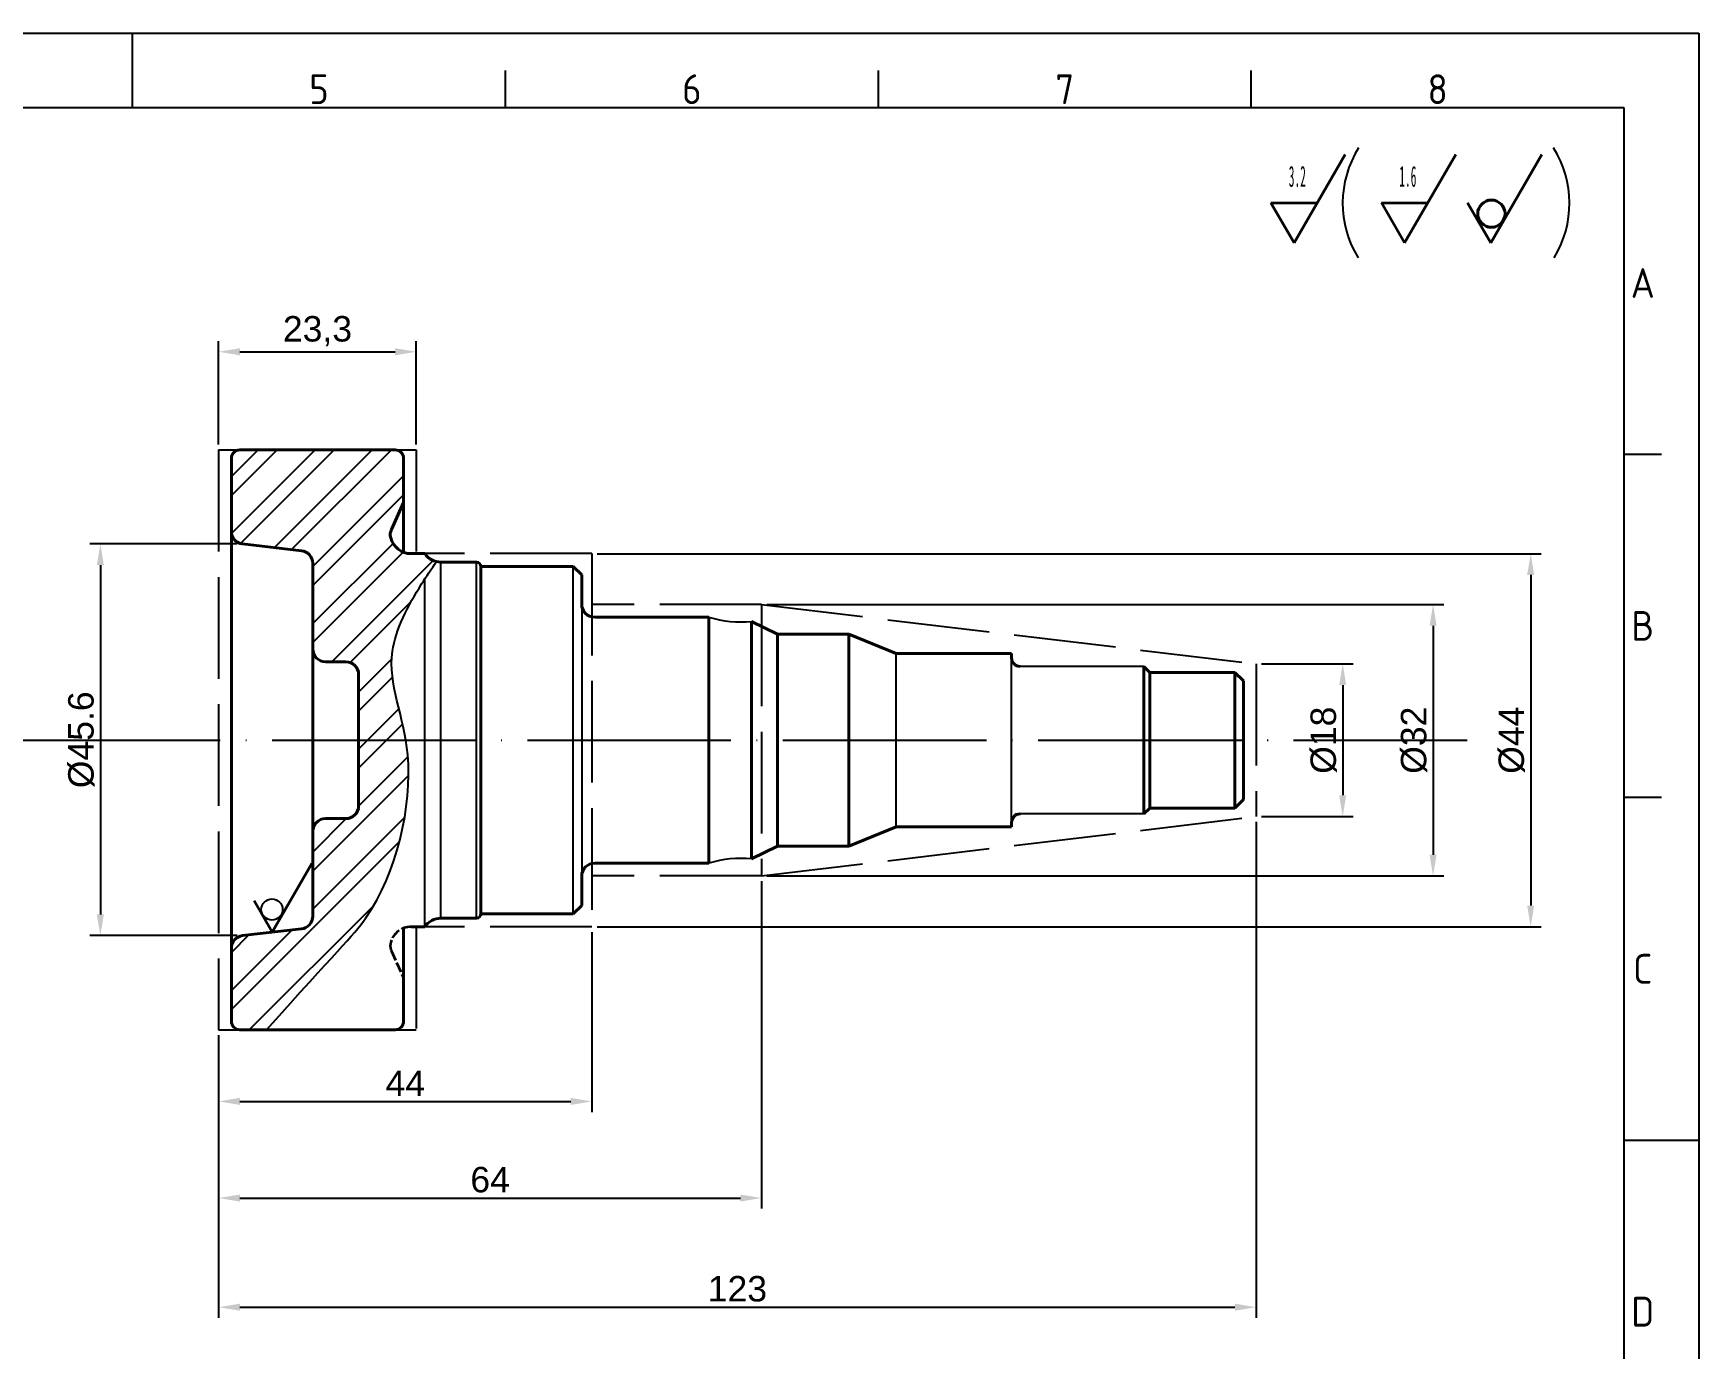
# Model space of a CAD drawing. Header units: millimetres. Extents: x 4780 to 5149, y 1689 to 1950.
# Drawn here: x 4952.4 to 5148.7, y 1794.9 to 1950.1 of the extents above; entities that cross this region are included whole.
import ezdxf
from ezdxf.enums import TextEntityAlignment as Align

# ---------------------------------------------------------------- set-up
doc = ezdxf.new("R2010")
doc.units = ezdxf.units.MM
for name, pattern in [('ACAD_ISO02W100', [15, 12, -3]), ('ACAD_ISO04W100', [30, 24, -3, 0, -3]), ('ACAD_ISO05W100', [33, 24, -3, 0, -3, 0, -3])]:
    doc.linetypes.add(name, pattern=pattern)
for name, color, linetype, lineweight in [('AM_0', 7, 'Continuous', 40), ('AM_4', 1, 'ACAD_ISO04W100', 25), ('AM_5', 3, 'Continuous', 25), ('AM_8', 40, 'ACAD_ISO02W100', 35), ('AM_BOR', 2, 'ACAD_ISO05W100', 35), ('CAXA4', 3, 'Continuous', 25)]:
    doc.layers.add(name, color=color, linetype=linetype, lineweight=lineweight)
doc.styles.add('ACISOTS', font='isocp.shx', dxfattribs={"height": 1})
doc.styles.get("Standard").update_dxf_attribs({"font": 'arial.ttf'})
doc.styles.add('UserTxtStyle3', font='', dxfattribs={"width": 0.4})
doc.styles.get('UserTxtStyle3').set_extended_font_data('FangSong_GB2312')
doc.dimstyles.new('ISO-25', dxfattribs={"dimtxt": 3, "dimasz": 2.5, "dimexe": 1.25, "dimexo": 0.625, "dimtad": 1, "dimtxsty": 'Standard', "dimcen": 2.5, "dimadec": 0, "dimazin": 0, "dimtfac": 1, "dimtmove": 0, "dimatfit": 3, "dimfxl": 1, "dimarcsym": 0})

# ---------------------------------------------------------------- blocks, each defined once
blk = doc.blocks.new('A3 ZTL')
for p, q in [((401.17, 280.82), (19.57, 280.82)), ((401.17, 9.78), (401.17, 280.82))]:
    blk.add_line(p, q)
at = {"layer": 'AM_BOR', "color": 135, "linetype": 'Continuous', "lineweight": 25}
for p, q in [((0, 290.61), (410.96, 290.61)), ((410.96, 290.61), (410.96, 0))]:
    blk.add_line(p, q, dxfattribs=at)
at = {"layer": 'AM_BOR', "color": 135, "lineweight": 25}
for p, q in [((205.48, 280.82), (205.48, 290.61)), ((254.4, 280.82), (254.4, 285.71)), ((303.33, 280.82), (303.33, 285.71)), ((352.25, 280.82), (352.25, 285.71)), ((406.07, 235.32), (401.17, 235.32)), ((406.07, 190.31), (401.17, 190.31)), ((401.17, 145.3), (410.96, 145.3))]:
    blk.add_line(p, q, dxfattribs=at)
at = {"layer": 'AM_BOR', "color": 135, "lineweight": 25, "style": 'ACISOTS'}
for s, p in [('5', (229.94, 283.27)), ('6', (278.86, 283.27)), ('7', (327.79, 283.27)), ('8', (376.71, 283.27)), ('A', (403.62, 257.83)), ('B', (403.62, 212.82)), ('C', (403.62, 167.81)), ('D', (403.62, 122.8))]:
    blk.add_text(s, height=3.91, dxfattribs=at).set_placement(p, align=Align.MIDDLE)
blk = doc.blocks.new('*D19')
at = {"layer": 'AM_5', "color": 0, "lineweight": -2, "transparency": 16777216}
for p, q in [((4976.48, 1889.85), (4959.09, 1889.85)), ((4960.34, 1887.35), (4960.34, 1846.15)), ((4976.48, 1843.65), (4959.09, 1843.65))]:
    blk.add_line(p, q, dxfattribs=at)
at = {"layer": 'AM_5', "color": 0, "transparency": 16777216}
for points in [[(4959.92, 1887.35), (4960.75, 1887.35), (4960.34, 1889.85)], [(4959.92, 1846.15), (4960.75, 1846.15), (4960.34, 1843.65)]]:
    blk.add_solid(points, dxfattribs=at)
at = {"layer": 'Defpoints', "color": 0, "transparency": 16777216}
for p in [(4977.11, 1889.85), (4960.34, 1843.65), (4977.11, 1843.65)]:
    blk.add_point(p, dxfattribs=at)
at = {"layer": 'AM_5', "color": 0, "transparency": 16777216, "insert": (4958.1, 1866.75), "char_height": 3, "attachment_point": 5, "rotation": 90}
blk.add_mtext('%%C45.6', dxfattribs=at)
blk = doc.blocks.new('*D23')
at = {"layer": 'AM_5', "color": 0, "lineweight": -2, "transparency": 16777216}
for p, q in [((4974.28, 1901.57), (4974.28, 1913.76)), ((4976.78, 1912.51), (4995.08, 1912.51)), ((4997.58, 1901.57), (4997.58, 1913.76))]:
    blk.add_line(p, q, dxfattribs=at)
at = {"layer": 'AM_5', "color": 0, "transparency": 16777216}
for points in [[(4976.78, 1912.93), (4976.78, 1912.09), (4974.28, 1912.51)], [(4995.08, 1912.93), (4995.08, 1912.09), (4997.58, 1912.51)]]:
    blk.add_solid(points, dxfattribs=at)
at = {"layer": 'Defpoints', "color": 0, "transparency": 16777216}
for p in [(4997.58, 1912.51), (4974.28, 1900.94), (4997.58, 1900.94)]:
    blk.add_point(p, dxfattribs=at)
at = {"layer": 'AM_5', "color": 0, "transparency": 16777216, "insert": (4985.93, 1914.94), "char_height": 3, "attachment_point": 5}
blk.add_mtext('23,3', dxfattribs=at)
blk = doc.blocks.new('*D24')
at = {"layer": 'AM_5', "color": 0, "lineweight": -2, "transparency": 16777216}
for p, q in [((5018.28, 1844.08), (5018.28, 1822.85)), ((4974.28, 1831.93), (4974.28, 1822.85)), ((4976.78, 1824.1), (5015.78, 1824.1))]:
    blk.add_line(p, q, dxfattribs=at)
at = {"layer": 'AM_5', "color": 0, "transparency": 16777216}
for points in [[(4976.78, 1824.52), (4976.78, 1823.69), (4974.28, 1824.1)], [(5015.78, 1824.52), (5015.78, 1823.69), (5018.28, 1824.1)]]:
    blk.add_solid(points, dxfattribs=at)
at = {"layer": 'Defpoints', "color": 0, "transparency": 16777216}
for p in [(5018.28, 1844.7), (4974.28, 1832.55), (5018.28, 1824.1)]:
    blk.add_point(p, dxfattribs=at)
at = {"layer": 'AM_5', "color": 0, "transparency": 16777216, "insert": (4996.28, 1826.23), "char_height": 3, "attachment_point": 5}
blk.add_mtext('44', dxfattribs=at)
blk = doc.blocks.new('*D25')
at = {"layer": 'AM_5', "color": 0, "lineweight": -2, "transparency": 16777216}
for p, q in [((5038.28, 1850.08), (5038.28, 1811.46)), ((4974.28, 1831.93), (4974.28, 1811.46)), ((4976.78, 1812.71), (5035.78, 1812.71))]:
    blk.add_line(p, q, dxfattribs=at)
at = {"layer": 'AM_5', "color": 0, "transparency": 16777216}
for points in [[(4976.78, 1813.12), (4976.78, 1812.29), (4974.28, 1812.71)], [(5035.78, 1813.12), (5035.78, 1812.29), (5038.28, 1812.71)]]:
    blk.add_solid(points, dxfattribs=at)
at = {"layer": 'Defpoints', "color": 0, "transparency": 16777216}
for p in [(5038.28, 1850.7), (4974.28, 1832.55), (5038.28, 1812.71)]:
    blk.add_point(p, dxfattribs=at)
at = {"layer": 'AM_5', "color": 0, "transparency": 16777216, "insert": (5006.28, 1814.86), "char_height": 3, "attachment_point": 5}
blk.add_mtext('64', dxfattribs=at)
blk = doc.blocks.new('*D26')
at = {"layer": 'AM_5', "color": 0, "lineweight": -2, "transparency": 16777216}
for p, q in [((5018.9, 1888.7), (5130.19, 1888.7)), ((5128.94, 1886.2), (5128.94, 1847.2)), ((5018.9, 1844.7), (5130.19, 1844.7))]:
    blk.add_line(p, q, dxfattribs=at)
at = {"layer": 'AM_5', "color": 0, "transparency": 16777216}
for points in [[(5128.52, 1886.2), (5129.35, 1886.2), (5128.94, 1888.7)], [(5128.52, 1847.2), (5129.35, 1847.2), (5128.94, 1844.7)]]:
    blk.add_solid(points, dxfattribs=at)
at = {"layer": 'Defpoints', "color": 0, "transparency": 16777216}
for p in [(5018.28, 1888.7), (5018.28, 1844.7), (5128.94, 1844.7)]:
    blk.add_point(p, dxfattribs=at)
at = {"layer": 'AM_5', "color": 0, "transparency": 16777216, "insert": (5126.7, 1866.7), "char_height": 3, "attachment_point": 5, "rotation": 90}
blk.add_mtext('%%c44', dxfattribs=at)
blk = doc.blocks.new('*D27')
at = {"layer": 'AM_5', "color": 0, "lineweight": -2, "transparency": 16777216}
for p, q in [((5038.9, 1882.7), (5118.68, 1882.7)), ((5117.43, 1880.2), (5117.43, 1853.2)), ((5038.9, 1850.7), (5118.68, 1850.7))]:
    blk.add_line(p, q, dxfattribs=at)
at = {"layer": 'AM_5', "color": 0, "transparency": 16777216}
for points in [[(5117.02, 1880.2), (5117.85, 1880.2), (5117.43, 1882.7)], [(5117.02, 1853.2), (5117.85, 1853.2), (5117.43, 1850.7)]]:
    blk.add_solid(points, dxfattribs=at)
at = {"layer": 'Defpoints', "color": 0, "transparency": 16777216}
for p in [(5038.28, 1882.7), (5038.28, 1850.7), (5117.43, 1850.7)]:
    blk.add_point(p, dxfattribs=at)
at = {"layer": 'AM_5', "color": 0, "transparency": 16777216, "insert": (5115.19, 1866.7), "char_height": 3, "attachment_point": 5, "rotation": 90}
blk.add_mtext('%%C32', dxfattribs=at)
blk = doc.blocks.new('*D28')
at = {"layer": 'AM_5', "color": 0, "lineweight": -2, "transparency": 16777216}
for p, q in [((5097.2, 1875.7), (5108.03, 1875.7)), ((5106.78, 1873.2), (5106.78, 1860.2)), ((5097.2, 1857.7), (5108.03, 1857.7))]:
    blk.add_line(p, q, dxfattribs=at)
at = {"layer": 'AM_5', "color": 0, "transparency": 16777216}
for points in [[(5106.36, 1873.2), (5107.19, 1873.2), (5106.78, 1875.7)], [(5106.36, 1860.2), (5107.19, 1860.2), (5106.78, 1857.7)]]:
    blk.add_solid(points, dxfattribs=at)
at = {"layer": 'Defpoints', "color": 0, "transparency": 16777216}
for p in [(5096.57, 1875.7), (5096.57, 1857.7), (5106.78, 1857.7)]:
    blk.add_point(p, dxfattribs=at)
at = {"layer": 'AM_5', "color": 0, "transparency": 16777216, "insert": (5104.54, 1866.7), "char_height": 3, "attachment_point": 5, "rotation": 90}
blk.add_mtext('%%C18', dxfattribs=at)
blk = doc.blocks.new('*D30')
at = {"layer": 'AM_5', "color": 0, "lineweight": -2, "transparency": 16777216}
for p, q in [((5096.57, 1857.08), (5096.57, 1798.58)), ((4974.28, 1831.93), (4974.28, 1798.58)), ((4976.78, 1799.83), (5094.07, 1799.83))]:
    blk.add_line(p, q, dxfattribs=at)
at = {"layer": 'AM_5', "color": 0, "transparency": 16777216}
for points in [[(4976.78, 1800.25), (4976.78, 1799.42), (4974.28, 1799.83)], [(5094.07, 1800.25), (5094.07, 1799.42), (5096.57, 1799.83)]]:
    blk.add_solid(points, dxfattribs=at)
at = {"layer": 'Defpoints', "color": 0, "transparency": 16777216}
for p in [(5096.57, 1857.7), (4974.28, 1832.55), (5096.57, 1799.83)]:
    blk.add_point(p, dxfattribs=at)
at = {"layer": 'AM_5', "color": 0, "transparency": 16777216, "insert": (5035.43, 1801.99), "char_height": 3, "attachment_point": 5}
blk.add_mtext('123', dxfattribs=at)

msp = doc.modelspace()

# ---------------------------------------------------------------- hatches: boundary and pattern name
at = {"layer": 'AM_5'}
h = msp.add_hatch(dxfattribs=at)
h.set_pattern_fill('ANSI32', color=256, scale=0.5)
edge = h.paths.add_edge_path()
edge.add_arc((4995.079, 1899.942), 1, 0, 90)
edge.add_line((4995.079, 1900.942), (4976.779, 1900.942))
edge.add_arc((4976.779, 1899.942), 1, 90, 180)
edge.add_line((4975.779, 1899.942), (4975.779, 1891.336))
edge.add_arc((4977.279, 1891.336), 1.5, 180, 263.46337)
edge.add_line((4977.109, 1889.846), (4984.05, 1889.05))
edge.add_arc((4983.879, 1887.56), 1.5, 0, 83.46337, ccw=False)
edge.add_line((4985.379, 1887.56), (4985.379, 1887.398))
edge.add_line((4985.379, 1887.398), (4985.379, 1877.453))
edge.add_arc((4986.879, 1877.453), 1.5, 180, 270)
edge.add_line((4986.879, 1875.953), (4989.279, 1875.953))
edge.add_arc((4989.279, 1874.453), 1.5, 0, 90, ccw=False)
edge.add_line((4990.779, 1874.453), (4990.779, 1866.703))
edge.add_line((4990.779, 1866.703), (4996.347, 1866.703))
edge.add_spline(control_points=[(4996.347, 1866.703), (4995.697, 1870.613), (4993.233, 1876.118), (4996.678, 1882.76), (4998.454, 1885.522), (4998.579, 1885.714)], knot_values=[31.2873128, 31.2873128, 31.2873128, 31.2873128, 43.4165662, 52.5275531, 53.211751, 53.211751, 53.211751, 53.211751], degree=3, periodic=0)
edge.add_spline(control_points=[(4998.579, 1885.714), (4999.03, 1886.405), (4999.494, 1887.085), (4999.968, 1887.757)], knot_values=[53.211751, 53.211751, 53.211751, 53.211751, 55.6768274, 55.6768274, 55.6768274, 55.6768274], degree=3, periodic=0)
edge.add_arc((5000.467, 1889.984), 2.282, 214.18244, 257.37119, ccw=False)
edge.add_line((4998.579, 1888.702), (4996.978, 1888.702))
edge.add_arc((4996.978, 1891.202), 2.5, 194.57755, 270, ccw=False)
edge.add_arc((4996.01, 1890.95), 1.5, 155.69729, 194.57755, ccw=False)
edge.add_line((4994.643, 1891.567), (4996.079, 1894.748))
edge.add_line((4996.079, 1894.748), (4996.079, 1899.942))
edge = h.paths.add_edge_path()
edge.add_spline(control_points=[(4979.919, 1832.554), (4988.192, 1841.814), (4994.469, 1847.509), (4997.305, 1859.721), (4996.44, 1866.145), (4996.347, 1866.703)], knot_values=[4.3008979, 4.3008979, 4.3008979, 4.3008979, 11.900803, 29.5554748, 31.2873128, 31.2873128, 31.2873128, 31.2873128], degree=3, periodic=0)
edge.add_line((4996.347, 1866.703), (4990.779, 1866.703))
edge.add_line((4990.779, 1866.703), (4990.779, 1858.953))
edge.add_arc((4989.279, 1858.953), 1.5, -90, 0, ccw=False)
edge.add_line((4989.279, 1857.453), (4986.879, 1857.453))
edge.add_arc((4986.879, 1855.953), 1.5, 90, 180)
edge.add_line((4985.379, 1855.953), (4985.379, 1845.936))
edge.add_arc((4983.879, 1845.936), 1.5, -83.46337, 0, ccw=False)
edge.add_line((4984.05, 1844.446), (4977.109, 1843.65))
edge.add_arc((4977.279, 1842.16), 1.5, 96.53663, 180)
edge.add_line((4975.779, 1842.16), (4975.779, 1833.554))
edge.add_arc((4976.779, 1833.554), 1, 180, 270)
edge.add_line((4976.779, 1832.554), (4979.919, 1832.554))

# ---------------------------------------------------------------- linework, layer by layer
at = {"color": 0}
msp.add_arc((5119.037, 1930.017), 12.265, 147.80757, 211.52515, dxfattribs=at)
msp.add_arc((5121.242, 1930.017), 12.265, 328.47485, 32.19243)
at = {"layer": 'AM_0', "color": 0, "linetype": 'Continuous', "lineweight": 35}
for q in [(5130.267, 1935.782), (5121.503, 1930.089)]:
    msp.add_line((5124.242, 1925.346), q, dxfattribs=at)
at = {"layer": 'AM_0'}
for p, q in [((4995.079, 1900.942), (4976.779, 1900.942)), ((4975.779, 1899.942), (4975.779, 1833.554)), ((4996.079, 1899.942), (4996.079, 1888.869)), ((4994.643, 1891.567), (4996.079, 1894.748)), ((4996.082, 1893.203), (4996.081, 1893.201)), ((4977.109, 1889.846), (4984.05, 1889.05)), ((4998.579, 1888.702), (4996.978, 1888.702)), ((4985.379, 1887.56), (4985.379, 1887.398)), ((4985.379, 1887.398), (4985.379, 1845.936)), ((5000.482, 1887.702), (5004.679, 1887.702)), ((5005.179, 1887.202), (5016.078, 1887.202)), ((5005.179, 1866.703), (5005.179, 1887.202)), ((5016.078, 1887.202), (5017.078, 1886.202)), ((5017.078, 1882.733), (5017.078, 1886.202)), ((5018.609, 1881.202), (5032.077, 1881.202)), ((5032.077, 1866.703), (5032.077, 1881.202)), ((5037.076, 1866.703), (5037.076, 1880.695)), ((5037.088, 1880.694), (5040.159, 1879.202)), ((5040.159, 1879.202), (5048.576, 1879.202)), ((5040.159, 1879.202), (5040.159, 1866.703)), ((5048.576, 1866.703), (5048.576, 1879.202)), ((5048.576, 1879.202), (5054.144, 1876.929)), ((5067.75, 1876.929), (5054.144, 1876.929)), ((5067.75, 1876.396), (5067.75, 1876.929)), ((4989.279, 1875.953), (4986.879, 1875.953)), ((5084.047, 1874.703), (5083.354, 1875.396)), ((5084.047, 1874.703), (5083.354, 1875.396)), ((5083.354, 1875.396), (5083.354, 1858.011)), ((4990.779, 1874.453), (4990.779, 1858.953)), ((5084.047, 1874.703), (5094.072, 1874.703)), ((5084.047, 1874.703), (5084.047, 1858.704)), ((5094.072, 1874.703), (5095.072, 1873.703)), ((5094.072, 1874.703), (5094.072, 1858.704)), ((5095.072, 1866.703), (5095.072, 1873.703)), ((5005.179, 1866.703), (5005.179, 1846.205)), ((5032.077, 1866.703), (5032.077, 1852.204)), ((5037.076, 1866.703), (5037.076, 1852.711)), ((5040.159, 1854.204), (5040.159, 1866.703)), ((5048.576, 1866.703), (5048.576, 1854.204)), ((5095.072, 1866.703), (5095.072, 1859.704)), ((5094.072, 1858.704), (5095.072, 1859.704)), ((5094.072, 1858.704), (5095.072, 1859.704)), ((4989.279, 1857.453), (4986.879, 1857.453)), ((5084.047, 1858.704), (5083.354, 1858.011)), ((5084.047, 1858.704), (5083.354, 1858.011)), ((5084.047, 1858.704), (5094.072, 1858.704)), ((5084.047, 1858.704), (5094.072, 1858.704)), ((5048.576, 1854.204), (5054.144, 1856.477)), ((5067.75, 1856.477), (5054.144, 1856.477)), ((5067.75, 1857.011), (5067.75, 1856.477)), ((5067.75, 1857.011), (5067.75, 1856.477)), ((5037.088, 1852.712), (5040.159, 1854.204)), ((5040.159, 1854.204), (5048.576, 1854.204)), ((5018.609, 1852.204), (5032.077, 1852.204)), ((5017.078, 1850.673), (5017.078, 1847.204)), ((5000.482, 1845.705), (5004.679, 1845.705)), ((5005.179, 1846.205), (5016.078, 1846.205)), ((5016.078, 1846.205), (5017.078, 1847.204)), ((4977.109, 1843.65), (4984.05, 1844.446)), ((4996.079, 1833.554), (4996.079, 1844.538)), ((4998.579, 1844.705), (4996.978, 1844.705)), ((4998.579, 1844.705), (4997.829, 1844.705)), ((4997.829, 1844.705), (4998.579, 1844.705)), ((4996.082, 1840.293), (4996.081, 1840.295)), ((4976.779, 1832.554), (4995.079, 1832.554))]:
    msp.add_line(p, q, dxfattribs=at)
at = {"layer": 'AM_0', "lineweight": 25}
for p, q in [((5000.482, 1845.705), (5000.482, 1887.702)), ((5004.679, 1845.705), (5004.679, 1887.702)), ((5016.078, 1846.205), (5016.078, 1887.202)), ((4998.579, 1844.705), (4998.579, 1885.714)), ((5017.078, 1882.733), (5017.078, 1850.673)), ((5054.144, 1856.477), (5054.144, 1876.929)), ((5067.75, 1856.477), (5067.75, 1876.929)), ((5083.354, 1875.396), (5068.75, 1875.396)), ((5083.354, 1858.011), (5068.75, 1858.011))]:
    msp.add_line(p, q, dxfattribs=at)
at = {"layer": 'AM_0'}
msp.add_circle((5124.3, 1928.798), 1.611, dxfattribs=at)
for centre, radius, start, end in [((4976.779, 1899.942), 1, 90, 180), ((4995.079, 1899.942), 1, 0, 90), ((4977.279, 1891.336), 1.5, 180, 263.46337), ((4996.01, 1890.95), 1.5, 155.69729, 194.57755), ((4996.978, 1891.202), 2.5, 194.57755, 270), ((4983.879, 1887.56), 1.5, 0, 83.46337), ((5000.467, 1889.984), 2.282, 214.18244, 270.38066), ((5004.679, 1887.202), 0.5, 0, 90), ((5018.609, 1882.733), 1.531, 180, 270), ((4986.879, 1877.453), 1.5, 180, 270), ((4989.279, 1874.453), 1.5, 0, 90), ((5068.75, 1876.396), 1, 180, 270), ((4986.879, 1855.953), 1.5, 90, 180), ((4989.279, 1858.953), 1.5, 270, 0), ((5069.089, 1856.884), 1.345, 123.15276, 174.61829), ((5068.75, 1857.011), 1, 90, 180), ((5018.609, 1850.673), 1.531, 90, 180), ((4983.879, 1845.936), 1.5, 276.53663, 0), ((5000.467, 1843.422), 2.282, 89.61934, 145.81756), ((5004.679, 1846.205), 0.5, 270, 0), ((4977.279, 1842.16), 1.5, 96.53663, 180), ((4976.779, 1833.554), 1, 180, 270), ((4995.079, 1833.554), 1, 270, 360)]:
    msp.add_arc(centre, radius, start, end, dxfattribs=at)
at = {"layer": 'AM_0', "lineweight": 25}
for centre, start, end in [((5035.935, 1894.284), 253.56609, 274.84926), ((5035.935, 1839.122), 85.15074, 106.43391)]:
    msp.add_arc(centre, 13.639, start, end, dxfattribs=at)
msp.add_open_spline([(4979.919, 1832.554), (4988.192, 1841.814), (4994.469, 1847.509), (4998.579, 1865.209), (4992.961, 1875.593), (4997.065, 1883.507), (4999.363, 1886.899), (4999.968, 1887.757)], degree=3, knots=[4.3008979, 4.3008979, 4.3008979, 4.3008979, 11.900803, 29.5554748, 43.4165662, 52.5275531, 55.6768274, 55.6768274, 55.6768274, 55.6768274], dxfattribs=at)
at = {"layer": 'AM_4'}
msp.add_line((4830.074, 1866.703), (5121.463, 1866.703), dxfattribs=at)
at = {"layer": 'AM_5', "linetype": 'ACAD_ISO02W100'}
for p, q in [((4974.279, 1900.942), (4974.279, 1832.554)), ((4974.279, 1900.942), (4997.579, 1900.942)), ((4997.579, 1900.942), (4997.579, 1888.702)), ((5018.279, 1888.703), (4997.579, 1888.703)), ((5018.279, 1888.703), (5018.279, 1844.703)), ((5038.279, 1882.703), (5018.279, 1882.703)), ((5038.279, 1882.703), (5038.279, 1850.703)), ((5038.279, 1882.703), (5096.572, 1875.703)), ((5096.572, 1875.703), (5096.572, 1857.703)), ((5038.279, 1850.703), (5096.572, 1857.703)), ((5038.279, 1850.703), (5018.279, 1850.703)), ((4997.579, 1844.705), (4997.579, 1832.554)), ((5018.279, 1844.703), (4997.579, 1844.703)), ((4974.279, 1832.554), (4997.579, 1832.554))]:
    msp.add_line(p, q, dxfattribs=at)
at = {"layer": 'AM_5', "linetype": 'Continuous', "lineweight": 35}
for q in [(4985.266, 1852.165), (4978.449, 1847.738)]:
    msp.add_line((4980.579, 1844.048), q, dxfattribs=at)
at = {"layer": 'AM_5'}
msp.add_circle((4980.565, 1846.734), 1.253, dxfattribs=at)
at = {"layer": 'AM_8', "ltscale": 0.1}
msp.add_line((4994.643, 1841.839), (4996.079, 1838.658), dxfattribs=at)
for centre, radius, start, end in [((4996.978, 1842.205), 2.5, 90, 165.42245), ((4996.01, 1842.456), 1.5, 165.42245, 204.30271)]:
    msp.add_arc(centre, radius, start, end, dxfattribs=at)
at = {"layer": 'CAXA4', "color": 0, "linetype": 'Continuous', "lineweight": 35}
for p, q in [((5101.043, 1925.346), (5107.068, 1935.782)), ((5114.078, 1925.346), (5120.103, 1935.782)), ((5101.043, 1925.346), (5098.304, 1930.089)), ((5098.304, 1930.089), (5103.782, 1930.089)), ((5114.078, 1925.346), (5111.339, 1930.089)), ((5111.339, 1930.089), (5116.817, 1930.089))]:
    msp.add_line(p, q, dxfattribs=at)

# ---------------------------------------------------------------- block references
at = {"linetype": 'ByBlock', "lineweight": 0, "xscale": 0.8984250000000003, "yscale": 0.8984250000000003, "zscale": 0.8984250000000003}
msp.add_blockref('A3 ZTL', (4779.524, 1688.982), dxfattribs=at)

# ---------------------------------------------------------------- texts
at = {"layer": 'CAXA4', "color": 0, "linetype": 'Continuous', "lineweight": 25, "attachment_point": 1, "style": 'UserTxtStyle3'}
for s, insert, char_height in [('3.2', (5100.422, 1934.435), 2.4667), ('\\fFangSong_GB2312|b0|i0|p34;1.6', (5113.449, 1934.435), 2.46672)]:
    msp.add_mtext(s, dxfattribs=dict(at, insert=insert, char_height=char_height))

# ---------------------------------------------------------------- dimensions: what is measured, and where the dimension line sits
at = {"layer": 'AM_5'}
for base, p1, p2, picture, middle in [((4997.579, 1912.511), (4974.279, 1900.942), (4997.579, 1900.942), '*D23', (4985.929, 1914.939)), ((5038.279, 1812.706), (4974.279, 1832.554), (5038.279, 1850.703), '*D25', (5006.279, 1814.862)), ((5018.279, 1824.103), (4974.279, 1832.554), (5018.279, 1844.703), '*D24', (4996.279, 1826.228))]:
    dim = msp.add_linear_dim(base=base, p1=p1, p2=p2, dimstyle='ISO-25', dxfattribs=at)
    dim.commit()
    dim.dimension.update_dxf_attribs({"geometry": picture, "text_midpoint": middle})
for base, p1, p2, text, picture, middle in [((4960.336, 1843.65), (4977.109, 1889.846), (4977.109, 1843.65), '%%C45.6', '*D19', (4958.096, 1866.748)), ((5128.936, 1844.703), (5018.279, 1888.703), (5018.279, 1844.703), '%%c44', '*D26', (5126.695, 1866.703)), ((5117.433, 1850.703), (5038.279, 1882.703), (5038.279, 1850.703), '%%C32', '*D27', (5115.193, 1866.703)), ((5106.776, 1857.703), (5096.572, 1875.703), (5096.572, 1857.703), '%%C18', '*D28', (5104.536, 1866.703))]:
    dim = msp.add_linear_dim(base=base, p1=p1, p2=p2, angle=90, text=text, dimstyle='ISO-25', dxfattribs=at)
    dim.commit()
    dim.dimension.update_dxf_attribs({"geometry": picture, "text_midpoint": middle})
dim = msp.add_linear_dim(base=(5096.572, 1799.832), p1=(4974.279, 1832.554), p2=(5096.572, 1857.703), text='123', dimstyle='ISO-25', dxfattribs=at)
dim.commit()
dim.dimension.update_dxf_attribs({"geometry": '*D30', "text_midpoint": (5035.426, 1801.99)})

doc.saveas('drawing.dxf')
